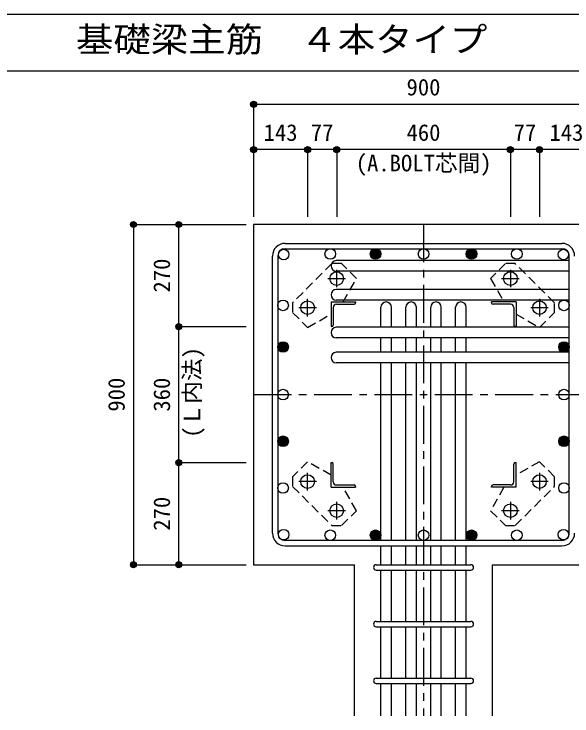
# Model space of a CAD drawing. Units: millimetres at full size, sheet at 1:20. Extents: x -3982 to 3969, y -2797 to 2801.
# Drawn here: x -716 to 761, y 944 to 2801 of the extents above; entities that cross this region are included whole.
import ezdxf
from ezdxf.enums import TextEntityAlignment as Align

# ---------------------------------------------------------------- set-up
doc = ezdxf.new("R2010")
doc.units = ezdxf.units.MM
doc.header["$LTSCALE"] = 20
doc.header["$PDMODE"] = 32
doc.header["$PDSIZE"] = 10
doc.linetypes.add('CHAIN1', pattern=[8, 5, -1, 1, -1])
doc.linetypes.add('DASHED1', pattern=[1.8, 1.2, -0.6])
for name, color, linetype in [('6-1_躯体線', 2, 'Continuous'), ('6-2_A.Bolt_', 4, 'Continuous'), ('6-3_柱型主筋', 4, 'Continuous'), ('6-4_フープ', 7, 'Continuous'), ('6-5_梁主筋', 7, 'Continuous'), ('6-6_S.T.P.', 7, 'Continuous'), ('6-7_文字', 7, 'Continuous'), ('6-9_プレート', 4, 'DASHED1'), ('6-D_寸法', 4, 'Continuous'), ('F-0_枠', 6, 'Continuous')]:
    doc.layers.add(name, color=color, linetype=linetype)
doc.styles.add('ＭＳ ゴシック', font='')
doc.styles.get('ＭＳ ゴシック').set_extended_font_data('MS Gothic')

msp = doc.modelspace()

# ---------------------------------------------------------------- linework, layer by layer
at = {"layer": '6-1_躯体線'}
for p, q in [((1218.29, 2244.12), (-81.71, 2244.12)), ((-81.71, 2244.12), (-81.71, 1344.12)), ((-81.71, 1344.12), (185.79, 1344.12)), ((185.79, 944.12), (185.79, 1344.12))]:
    msp.add_line(p, q, dxfattribs=at)
msp.add_lwpolyline([(550.79, 944.12), (550.79, 1344.12), (818.29, 1344.12)], dxfattribs=at)
at = {"layer": '6-2_A.Bolt_', "linetype": 'CHAIN1'}
for p, q in [((138.29, 2077.92), (138.29, 2124.42)), ((598.29, 2124.42), (598.29, 2077.92)), ((114.99, 2101.12), (161.49, 2101.12)), ((575.09, 2101.12), (621.59, 2101.12)), ((61.29, 2000.92), (61.29, 2047.42)), ((675.29, 2047.42), (675.29, 2000.92)), ((37.99, 2024.12), (84.49, 2024.12)), ((652.09, 2024.12), (698.59, 2024.12)), ((61.29, 1540.82), (61.29, 1587.32)), ((675.29, 1587.32), (675.29, 1540.82)), ((84.49, 1564.12), (37.99, 1564.12)), ((698.59, 1564.12), (652.09, 1564.12)), ((138.29, 1463.82), (138.29, 1510.32)), ((598.29, 1510.32), (598.29, 1463.82)), ((161.49, 1487.12), (114.99, 1487.12)), ((621.59, 1487.12), (575.09, 1487.12))]:
    msp.add_line(p, q, dxfattribs=at)
at = {"layer": '6-2_A.Bolt_'}
for p, q in [((123.29, 2039.12), (188.29, 2039.12)), ((123.29, 2039.12), (123.29, 1974.12)), ((129.29, 2024.62), (129.29, 1978.12)), ((137.79, 2033.12), (184.29, 2033.12)), ((188.29, 2039.12), (188.29, 2037.12)), ((613.29, 2039.12), (548.29, 2039.12)), ((548.29, 2037.12), (548.29, 2039.12)), ((598.79, 2033.12), (552.29, 2033.12)), ((607.29, 2024.62), (607.29, 1978.12)), ((613.29, 2039.12), (613.29, 1974.12)), ((125.29, 1974.12), (123.29, 1974.12)), ((613.29, 1974.12), (611.29, 1974.12)), ((123.29, 1614.12), (125.29, 1614.12)), ((123.29, 1549.12), (123.29, 1614.12)), ((129.29, 1563.62), (129.29, 1610.12)), ((607.29, 1563.62), (607.29, 1610.12)), ((611.29, 1614.12), (613.29, 1614.12)), ((613.29, 1549.12), (613.29, 1614.12)), ((123.29, 1549.12), (188.29, 1549.12)), ((137.79, 1555.12), (184.29, 1555.12)), ((188.29, 1551.12), (188.29, 1549.12)), ((548.29, 1549.12), (548.29, 1551.12)), ((613.29, 1549.12), (548.29, 1549.12)), ((598.79, 1555.12), (552.29, 1555.12))]:
    msp.add_line(p, q, dxfattribs=at)
at = {"layer": '6-2_A.Bolt_', "color": 3}
for centre in [(138.29, 2101.12), (598.29, 2101.12), (61.29, 2024.12), (675.29, 2024.12), (61.29, 1564.12), (675.29, 1564.12), (138.29, 1487.12), (598.29, 1487.12)]:
    msp.add_circle(centre, 18, dxfattribs=at)
at = {"layer": '6-2_A.Bolt_'}
for centre, radius, start, end in [((137.79, 2024.62), 8.5, 90, 180), ((184.29, 2037.12), 4, 270, 0), ((552.29, 2037.12), 4, 180, 270), ((598.79, 2024.62), 8.5, 0, 90), ((125.29, 1978.12), 4, 270, 0), ((611.29, 1978.12), 4, 180, 270), ((125.29, 1610.12), 4, 0, 90), ((611.29, 1610.12), 4, 90, 180), ((137.79, 1563.62), 8.5, 180, 270), ((598.79, 1563.62), 8.5, 270, 0), ((184.29, 1551.12), 4, 0, 90), ((552.29, 1551.12), 4, 90, 180)]:
    msp.add_arc(centre, radius, start, end, dxfattribs=at)
at = {"layer": '6-3_柱型主筋', "color": 3}
for centre in [(-2.1, 2164.51), (121.36, 2166.12), (241.29, 2166.12), (368.29, 2166.12), (495.29, 2166.12), (615.22, 2166.12), (738.68, 2164.51), (-3.71, 2030.12), (740.29, 2030.12), (-3.71, 1920.12), (740.29, 1920.12), (-3.71, 1794.12), (740.29, 1794.12), (-3.71, 1670.66), (740.29, 1670.66), (-3.71, 1547.2), (740.29, 1547.2), (-2.1, 1423.74), (121.36, 1422.12), (241.29, 1422.12), (368.29, 1422.12), (495.29, 1422.12), (615.22, 1422.12), (738.68, 1423.74)]:
    msp.add_circle(centre, 14, dxfattribs=at)
at = {"layer": '6-3_柱型主筋'}
for centre, radius in [((241.29, 2166.12), 14), ((241.29, 2166.12), 12.6), ((241.29, 2166.12), 11.2), ((241.29, 2166.12), 9.8), ((241.29, 2166.12), 8.4), ((241.29, 2166.12), 7), ((495.29, 2166.12), 14), ((495.29, 2166.12), 12.6), ((495.29, 2166.12), 11.2), ((495.29, 2166.12), 9.8), ((495.29, 2166.12), 8.4), ((495.29, 2166.12), 7), ((241.29, 2166.12), 5.6), ((241.29, 2166.12), 4.2), ((241.29, 2166.12), 2.8), ((241.29, 2166.12), 1.4), ((495.29, 2166.12), 5.6), ((495.29, 2166.12), 4.2), ((495.29, 2166.12), 2.8), ((495.29, 2166.12), 1.4), ((-3.71, 1920.12), 14), ((-3.71, 1920.12), 12.6), ((-3.71, 1920.12), 11.2), ((740.29, 1920.12), 14), ((740.29, 1920.12), 12.6), ((740.29, 1920.12), 11.2), ((-3.71, 1920.12), 9.8), ((-3.71, 1920.12), 8.4), ((-3.71, 1920.12), 7), ((-3.71, 1920.12), 5.6), ((-3.71, 1920.12), 4.2), ((-3.71, 1920.12), 2.8), ((-3.71, 1920.12), 1.4), ((740.29, 1920.12), 9.8), ((740.29, 1920.12), 8.4), ((740.29, 1920.12), 7), ((740.29, 1920.12), 5.6), ((740.29, 1920.12), 4.2), ((740.29, 1920.12), 2.8), ((740.29, 1920.12), 1.4), ((-3.71, 1670.66), 14), ((-3.71, 1670.66), 12.6), ((-3.71, 1670.66), 11.2), ((-3.71, 1670.66), 9.8), ((-3.71, 1670.66), 8.4), ((-3.71, 1670.66), 7), ((-3.71, 1670.66), 5.6), ((-3.71, 1670.66), 4.2), ((-3.71, 1670.66), 2.8), ((-3.71, 1670.66), 1.4), ((740.29, 1670.66), 14), ((740.29, 1670.66), 12.6), ((740.29, 1670.66), 11.2), ((740.29, 1670.66), 9.8), ((740.29, 1670.66), 8.4), ((740.29, 1670.66), 7), ((740.29, 1670.66), 5.6), ((740.29, 1670.66), 4.2), ((740.29, 1670.66), 2.8), ((740.29, 1670.66), 1.4), ((241.29, 1422.12), 14), ((241.29, 1422.12), 12.6), ((241.29, 1422.12), 11.2), ((241.29, 1422.12), 9.8), ((241.29, 1422.12), 8.4), ((495.29, 1422.12), 14), ((495.29, 1422.12), 12.6), ((495.29, 1422.12), 11.2), ((495.29, 1422.12), 9.8), ((495.29, 1422.12), 8.4), ((241.29, 1422.12), 7), ((241.29, 1422.12), 5.6), ((241.29, 1422.12), 4.2), ((241.29, 1422.12), 2.8), ((241.29, 1422.12), 1.4), ((495.29, 1422.12), 7), ((495.29, 1422.12), 5.6), ((495.29, 1422.12), 4.2), ((495.29, 1422.12), 2.8), ((495.29, 1422.12), 1.4)]:
    msp.add_circle(centre, radius, dxfattribs=at)
at = {"layer": '6-4_フープ'}
for p, q in [((1.79, 2194.12), (734.79, 2194.12)), ((1.79, 2180.12), (734.79, 2180.12)), ((-31.71, 1427.62), (-31.71, 2160.62)), ((-17.71, 2160.62), (-17.71, 1427.62)), ((754.29, 1427.62), (754.29, 2160.62)), ((734.79, 1408.12), (1.79, 1408.12)), ((1.79, 1394.12), (734.79, 1394.12))]:
    msp.add_line(p, q, dxfattribs=at)
for centre, radius, start, end in [((1.79, 2160.62), 33.5, 90, 180), ((734.79, 2160.62), 33.5, 0, 90), ((1.79, 2160.62), 19.5, 90, 180), ((734.79, 2160.62), 19.5, 0, 90), ((1.79, 1427.62), 33.5, 180, 270), ((1.79, 1427.62), 19.5, 180, 270), ((734.79, 1427.62), 33.5, 270, 0), ((734.79, 1427.62), 19.5, 270, 0)]:
    msp.add_arc(centre, radius, start, end, dxfattribs=at)
at = {"layer": '6-5_梁主筋'}
for p, q in [((754.29, 2148.51), (137.29, 2148.51)), ((754.29, 2120.51), (137.29, 2120.51)), ((754.29, 2072.12), (137.29, 2072.12)), ((754.29, 2044.12), (137.29, 2044.12)), ((255.29, 1972.12), (255.29, 2025.12)), ((283.29, 1972.12), (283.29, 2025.12)), ((321.29, 1972.12), (321.29, 2025.12)), ((349.29, 1972.12), (349.29, 2025.12)), ((387.29, 1972.12), (387.29, 2025.12)), ((415.29, 1972.12), (415.29, 2025.12)), ((453.29, 1972.12), (453.29, 2025.12)), ((481.29, 1972.12), (481.29, 2025.12)), ((754.29, 1972.12), (137.29, 1972.12)), ((754.29, 1944.12), (137.29, 1944.12)), ((255.29, 1906.12), (255.29, 1944.12)), ((283.29, 1906.12), (283.29, 1944.12)), ((321.29, 1906.12), (321.29, 1944.12)), ((349.29, 1906.12), (349.29, 1944.12)), ((387.29, 1906.12), (387.29, 1944.12)), ((415.29, 1906.12), (415.29, 1944.12)), ((453.29, 1906.12), (453.29, 1944.12)), ((481.29, 1906.12), (481.29, 1944.12)), ((754.29, 1906.12), (137.29, 1906.12)), ((754.29, 1878.12), (137.29, 1878.12)), ((255.29, 1408.12), (255.29, 1878.12)), ((283.29, 1408.12), (283.29, 1878.12)), ((321.29, 1408.12), (321.29, 1878.12)), ((349.29, 1408.12), (349.29, 1878.12)), ((387.29, 1408.12), (387.29, 1878.12)), ((415.29, 1408.12), (415.29, 1878.12)), ((453.29, 1408.12), (453.29, 1878.12)), ((481.29, 1408.12), (481.29, 1878.12)), ((255.29, 1344.12), (255.29, 1394.12)), ((283.29, 1344.12), (283.29, 1394.12)), ((321.29, 1344.12), (321.29, 1394.12)), ((349.29, 1344.12), (349.29, 1394.12)), ((387.29, 1344.12), (387.29, 1394.12)), ((415.29, 1344.12), (415.29, 1394.12)), ((453.29, 1344.12), (453.29, 1394.12)), ((481.29, 1344.12), (481.29, 1394.12)), ((255.29, 1194.12), (255.29, 1330.12)), ((283.29, 1194.12), (283.29, 1330.12)), ((321.29, 1194.12), (321.29, 1330.12)), ((349.29, 1194.12), (349.29, 1330.12)), ((387.29, 1194.12), (387.29, 1330.12)), ((415.29, 1194.12), (415.29, 1330.12)), ((453.29, 1194.12), (453.29, 1330.12)), ((481.29, 1194.12), (481.29, 1330.12)), ((255.29, 1044.12), (255.29, 1180.12)), ((283.29, 1044.12), (283.29, 1180.12)), ((321.29, 1044.12), (321.29, 1180.12)), ((349.29, 1044.12), (349.29, 1180.12)), ((387.29, 1044.12), (387.29, 1180.12)), ((415.29, 1044.12), (415.29, 1180.12)), ((453.29, 1044.12), (453.29, 1180.12)), ((481.29, 1044.12), (481.29, 1180.12)), ((255.29, 944.12), (255.29, 1030.12)), ((283.29, 944.12), (283.29, 1030.12)), ((321.29, 944.12), (321.29, 1030.12)), ((349.29, 944.12), (349.29, 1030.12)), ((387.29, 944.12), (387.29, 1030.12)), ((415.29, 944.12), (415.29, 1030.12)), ((453.29, 944.12), (453.29, 1030.12)), ((481.29, 944.12), (481.29, 1030.12))]:
    msp.add_line(p, q, dxfattribs=at)
for centre, start, end in [((137.29, 2134.51), 90, 270), ((137.29, 2058.12), 90, 270), ((269.29, 2025.12), 0, 180), ((335.29, 2025.12), 0, 180), ((401.29, 2025.12), 0, 180), ((467.29, 2025.12), 0, 180), ((137.29, 1958.12), 90, 270), ((137.29, 1892.12), 90, 270)]:
    msp.add_arc(centre, 14, start, end, dxfattribs=at)
at = {"layer": '6-6_S.T.P.'}
for p, q in [((242.79, 1344.12), (493.79, 1344.12)), ((242.79, 1330.12), (493.79, 1330.12)), ((242.79, 1194.12), (493.79, 1194.12)), ((242.79, 1180.12), (493.79, 1180.12)), ((242.79, 1044.12), (493.79, 1044.12)), ((242.79, 1030.12), (493.79, 1030.12))]:
    msp.add_line(p, q, dxfattribs=at)
for centre, start, end in [((242.79, 1337.12), 90, 270), ((242.79, 1337.12), 90, 270), ((242.79, 1337.12), 90, 270), ((242.79, 1337.12), 90, 270), ((493.79, 1337.12), 270, 90), ((493.79, 1337.12), 270, 90), ((493.79, 1337.12), 270, 90), ((493.79, 1337.12), 270, 90), ((242.79, 1187.12), 90, 270), ((493.79, 1187.12), 270, 90), ((242.79, 1037.12), 90, 270), ((493.79, 1037.12), 270, 90)]:
    msp.add_arc(centre, 7, start, end, dxfattribs=at)
at = {"layer": '6-9_プレート'}
for p, q in [((125.59, 2140.72), (21.69, 2036.82)), ((151.09, 2140.72), (125.59, 2140.72)), ((190.69, 2101.12), (151.09, 2140.72)), ((585.49, 2140.72), (545.89, 2101.12)), ((610.99, 2140.72), (585.49, 2140.72)), ((714.89, 2036.82), (610.99, 2140.72)), ((155.49, 2039.12), (190.69, 2101.12)), ((545.89, 2101.12), (581.09, 2039.12)), ((21.69, 2036.82), (21.69, 2011.32)), ((714.89, 2011.32), (714.89, 2036.82)), ((21.69, 2011.32), (61.29, 1971.72)), ((61.29, 1971.72), (123.29, 2006.92)), ((613.29, 2006.92), (675.29, 1971.72)), ((675.29, 1971.72), (714.89, 2011.32)), ((61.29, 1616.52), (21.69, 1576.92)), ((123.29, 1581.32), (61.29, 1616.52)), ((675.29, 1616.52), (613.29, 1581.32)), ((714.89, 1576.93), (675.29, 1616.52)), ((21.69, 1576.92), (21.69, 1551.42)), ((714.89, 1551.42), (714.89, 1576.93)), ((21.69, 1551.42), (125.59, 1447.52)), ((190.69, 1487.12), (155.49, 1549.13)), ((581.09, 1549.12), (545.89, 1487.12)), ((610.99, 1447.52), (714.89, 1551.42)), ((151.09, 1447.52), (190.69, 1487.12)), ((545.89, 1487.12), (585.49, 1447.52)), ((125.59, 1447.52), (151.09, 1447.52)), ((585.49, 1447.52), (610.99, 1447.52))]:
    msp.add_line(p, q, dxfattribs=at)
at = {"layer": '6-D_寸法'}
for p, q in [((-81.71, 2562.15), (-81.71, 2442.15)), ((-81.71, 2562.15), (-81.71, 2442.15)), ((-81.71, 2562.15), (818.29, 2562.15)), ((61.29, 2442.15), (-81.71, 2442.15)), ((-81.71, 2442.15), (-81.71, 2264.12)), ((-81.71, 2442.15), (-81.71, 2264.12)), ((138.29, 2442.15), (61.29, 2442.15)), ((61.29, 2442.15), (61.29, 2264.12)), ((598.29, 2442.15), (138.29, 2442.15)), ((138.29, 2442.15), (138.29, 2264.12)), ((675.29, 2442.15), (598.29, 2442.15)), ((598.29, 2442.15), (598.29, 2264.12)), ((818.29, 2442.15), (675.29, 2442.15)), ((675.29, 2442.15), (675.29, 2264.12)), ((-399.74, 2244.12), (-279.74, 2244.12)), ((-399.74, 2244.12), (-399.74, 1344.12)), ((-279.74, 1974.12), (-279.74, 2244.12)), ((-279.74, 2244.12), (-101.71, 2244.12)), ((-279.74, 2244.12), (-101.71, 2244.12)), ((-279.74, 1614.12), (-279.74, 1974.12)), ((-279.74, 1974.12), (-101.71, 1974.12)), ((-279.74, 1344.12), (-279.74, 1614.12)), ((-279.74, 1614.12), (-101.71, 1614.12)), ((-399.74, 1344.12), (-279.74, 1344.12)), ((-399.74, 1344.12), (-279.74, 1344.12)), ((-279.74, 1344.12), (-101.71, 1344.12)), ((-279.74, 1344.12), (-101.71, 1344.12))]:
    msp.add_line(p, q, dxfattribs=at)
at = {"layer": '6-D_寸法', "linetype": 'CHAIN1'}
for p, q in [((368.29, 2244.12), (368.29, 944.12)), ((-81.71, 1794.12), (818.29, 1794.12))]:
    msp.add_line(p, q, dxfattribs=at)
at = {"layer": '6-D_寸法'}
msp.add_lwpolyline([(-399.74, 1344.12), (-279.74, 1344.12), (-101.71, 1344.12)], dxfattribs=at)
for centre, radius in [((-81.71, 2562.15), 8), ((-81.71, 2562.15), 7.2), ((-81.71, 2562.15), 6.4), ((-81.71, 2562.15), 5.6), ((-81.71, 2562.15), 4.8), ((-81.71, 2562.15), 4), ((-81.71, 2562.15), 3.2), ((-81.71, 2562.15), 2.4), ((-81.71, 2562.15), 1.6), ((-81.71, 2562.15), 0.8), ((-81.71, 2442.15), 8), ((-81.71, 2442.15), 7.2), ((-81.71, 2442.15), 6.4), ((-81.71, 2442.15), 5.6), ((-81.71, 2442.15), 4.8), ((-81.71, 2442.15), 4), ((-81.71, 2442.15), 3.2), ((-81.71, 2442.15), 2.4), ((-81.71, 2442.15), 1.6), ((-81.71, 2442.15), 0.8), ((61.29, 2442.15), 8), ((61.29, 2442.15), 7.2), ((61.29, 2442.15), 6.4), ((61.29, 2442.15), 5.6), ((61.29, 2442.15), 4.8), ((61.29, 2442.15), 4), ((61.29, 2442.15), 3.2), ((61.29, 2442.15), 2.4), ((61.29, 2442.15), 1.6), ((61.29, 2442.15), 0.8), ((138.29, 2442.15), 8), ((138.29, 2442.15), 7.2), ((138.29, 2442.15), 6.4), ((138.29, 2442.15), 5.6), ((138.29, 2442.15), 4.8), ((138.29, 2442.15), 4), ((138.29, 2442.15), 3.2), ((138.29, 2442.15), 2.4), ((138.29, 2442.15), 1.6), ((138.29, 2442.15), 0.8), ((598.29, 2442.15), 8), ((598.29, 2442.15), 7.2), ((598.29, 2442.15), 6.4), ((598.29, 2442.15), 5.6), ((598.29, 2442.15), 4.8), ((598.29, 2442.15), 4), ((598.29, 2442.15), 3.2), ((598.29, 2442.15), 2.4), ((598.29, 2442.15), 1.6), ((598.29, 2442.15), 0.8), ((675.29, 2442.15), 8), ((675.29, 2442.15), 7.2), ((675.29, 2442.15), 6.4), ((675.29, 2442.15), 5.6), ((675.29, 2442.15), 4.8), ((675.29, 2442.15), 4), ((675.29, 2442.15), 3.2), ((675.29, 2442.15), 2.4), ((675.29, 2442.15), 1.6), ((675.29, 2442.15), 0.8), ((-399.74, 2244.12), 8), ((-399.74, 2244.12), 7.2), ((-399.74, 2244.12), 6.4), ((-399.74, 2244.12), 5.6), ((-399.74, 2244.12), 4.8), ((-399.74, 2244.12), 4), ((-399.74, 2244.12), 3.2), ((-279.74, 2244.12), 8), ((-279.74, 2244.12), 7.2), ((-279.74, 2244.12), 6.4), ((-279.74, 2244.12), 5.6), ((-279.74, 2244.12), 4.8), ((-279.74, 2244.12), 4), ((-279.74, 2244.12), 3.2), ((-399.74, 2244.12), 2.4), ((-399.74, 2244.12), 1.6), ((-399.74, 2244.12), 0.8), ((-279.74, 2244.12), 2.4), ((-279.74, 2244.12), 1.6), ((-279.74, 2244.12), 0.8), ((-279.74, 1974.12), 8), ((-279.74, 1974.12), 7.2), ((-279.74, 1974.12), 6.4), ((-279.74, 1974.12), 5.6), ((-279.74, 1974.12), 4.8), ((-279.74, 1974.12), 4), ((-279.74, 1974.12), 3.2), ((-279.74, 1974.12), 2.4), ((-279.74, 1974.12), 1.6), ((-279.74, 1974.12), 0.8), ((-279.74, 1614.12), 8), ((-279.74, 1614.12), 7.2), ((-279.74, 1614.12), 6.4), ((-279.74, 1614.12), 5.6), ((-279.74, 1614.12), 4.8), ((-279.74, 1614.12), 4), ((-279.74, 1614.12), 3.2), ((-279.74, 1614.12), 2.4), ((-279.74, 1614.12), 1.6), ((-279.74, 1614.12), 0.8), ((-399.74, 1344.12), 8), ((-399.74, 1344.12), 7.2), ((-399.74, 1344.12), 6.4), ((-399.74, 1344.12), 5.6), ((-399.74, 1344.12), 4.8), ((-399.74, 1344.12), 4), ((-399.74, 1344.12), 3.2), ((-399.74, 1344.12), 2.4), ((-399.74, 1344.12), 1.6), ((-399.74, 1344.12), 0.8), ((-279.74, 1344.12), 8), ((-279.74, 1344.12), 7.2), ((-279.74, 1344.12), 6.4), ((-279.74, 1344.12), 5.6), ((-279.74, 1344.12), 4.8), ((-279.74, 1344.12), 4), ((-279.74, 1344.12), 3.2), ((-279.74, 1344.12), 2.4), ((-279.74, 1344.12), 1.6), ((-279.74, 1344.12), 0.8)]:
    msp.add_circle(centre, radius, dxfattribs=at)
at = {"layer": '6-D_寸法', "color": 7}
for p in [(-81.71, 2562.15), (-81.71, 2442.15), (61.29, 2442.15), (138.29, 2442.15), (598.29, 2442.15), (675.29, 2442.15), (-399.74, 2244.12), (-279.74, 2244.12), (-279.74, 1974.12), (-279.74, 1614.12), (-399.74, 1344.12), (-279.74, 1344.12)]:
    msp.add_point(p, dxfattribs=at)
at = {"layer": 'F-0_枠'}
msp.add_line((-3981.92, 2800.77), (3969.4, 2800.77), dxfattribs=at)
at = {"layer": 'F-0_枠', "color": 2}
msp.add_line((-3981.92, 2650.77), (2482.4, 2650.77), dxfattribs=at)

# ---------------------------------------------------------------- texts
at = {"layer": '6-7_文字', "color": 2, "style": 'ＭＳ ゴシック', "width": 1.1}
msp.add_text('\u3000\u3000基礎梁主筋\u3000４本タイプ', height=65.98, dxfattribs=at).set_placement((-749.76, 2680.77), align=Align.BOTTOM_LEFT)
at = {"layer": '6-7_文字', "color": 4, "style": 'ＭＳ ゴシック'}
msp.add_text('(A.BOLT芯間)', height=43.99, dxfattribs=at).set_placement((188.82, 2371.37), align=Align.BOTTOM_LEFT)
msp.add_text('(Ｌ内法)', height=43.99, rotation=90, dxfattribs=at).set_placement((-209.63, 1680.02), align=Align.BOTTOM_LEFT)
at = {"layer": '6-D_寸法', "style": 'ＭＳ ゴシック'}
for s, p in [('900', (323.29, 2572.15)), ('143', (-55.21, 2452.15)), ('77', (69.79, 2452.15)), ('460', (323.29, 2452.15)), ('77', (606.79, 2452.15)), ('143', (701.79, 2452.15))]:
    msp.add_text(s, height=43.99, dxfattribs=at).set_placement(p, align=Align.BOTTOM_LEFT)
for s, p in [('270', (-289.74, 2064.12)), ('900', (-409.74, 1749.12)), ('360', (-289.74, 1749.12)), ('270', (-289.74, 1434.12))]:
    msp.add_text(s, height=43.99, rotation=90, dxfattribs=at).set_placement(p, align=Align.BOTTOM_LEFT)

doc.saveas('drawing.dxf')
